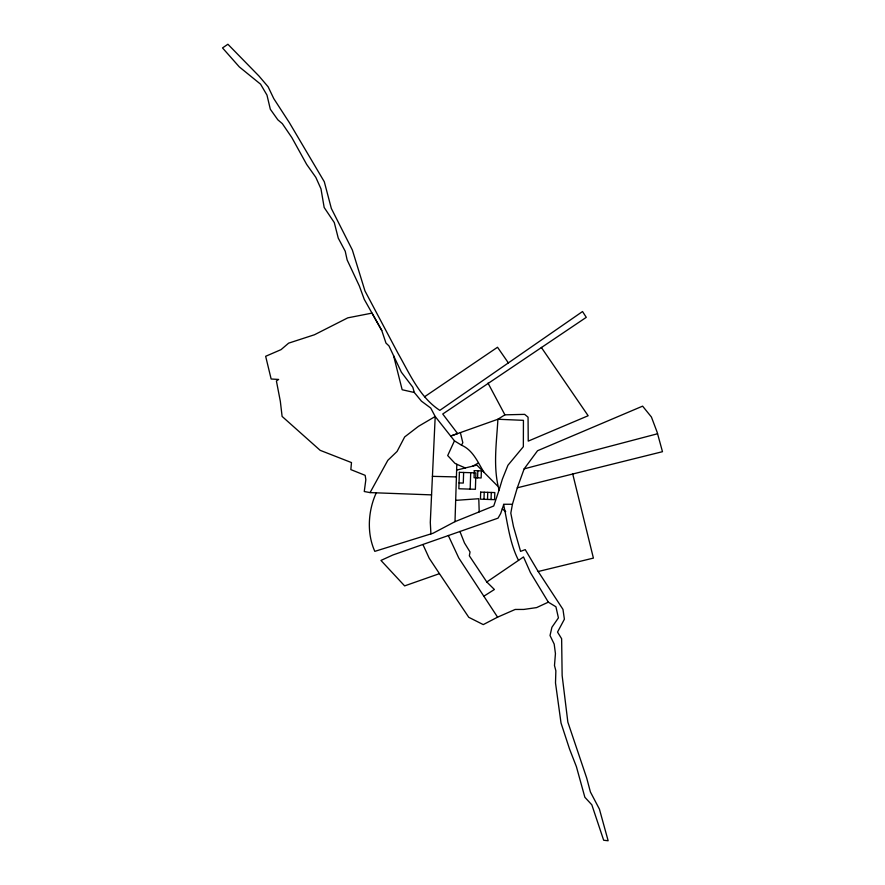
<?xml version="1.0" encoding="UTF-8"?>
<svg xmlns="http://www.w3.org/2000/svg" width="885" height="885" viewBox="0 0 885 885"><rect width="100%" height="100%" fill="white"/><g stroke="black" fill="none" stroke-linecap="round" stroke-linejoin="round"><path stroke-width="1.33" d="M517.294 487.801L662.478 451.693L657.157 432.245L651.415 417.012L642.61 406.149L537.549 450.731L524.163 468.851L517.294 487.801L512.437 504.262L503.521 504.262C507.68 523.013 509.55 542.804 518.522 560.382L486.805 581.987L469.338 555.802L470.035 551.986L464.481 542.97L459.901 531.42M376.269 492.834C368.038 510.745 366.644 533.312 374.82 551.355L433.108 533.224L455.001 521.652L456.815 464.282L454.934 463.32L447.699 455.565L454.447 440.852L435.199 416.503L430.729 408.051L421.437 401.159L414.324 392.498L412.797 387.221L401.37 372.198L388.946 345.869L385.982 343.092L381.767 330.481L371.999 313.113L347.783 317.848L314.418 334.773L288.632 343.148L281.054 349.63L265.655 356.29L271.142 379.012L278.631 379.444L276.408 380.981L280.335 401.314L282.105 416.426L320.182 450.343L351.478 462.578L350.847 469.614L365.162 475.334L365.837 479.714L364.266 491.518L370.074 492.602L431.526 494.881M463.629 472.468L463.286 483.066L459.038 482.933M470.167 489.128L470.698 472.701M477.601 477.845L477.834 470.787M483.984 499.306L484.217 492.237M487.513 499.417L487.746 492.348M491.053 499.527L491.286 492.458M455.001 521.652L493.741 505.988L499.096 490.002C492.823 467.269 496.585 442.832 497.912 419.247L504.904 414.833L524.65 414.368L528.057 417.189L528.234 441.117L588.149 415.74L541.332 347.407M512.437 504.262L510.811 513.145L513.455 526.475L520.568 551.366L525.236 549.629L538.191 571.511L562.971 609.378L564.387 619.212L557.528 632.078L561.632 638.727L562.141 675.543L567.849 722.127L586.7 778.048L590.406 791.975L599.422 809.122L608.139 840.75L603.67 840.252L591.833 804.819L584.863 797.274L576.389 766.631L569.553 749.064L561.024 723.012L555.503 682.954L555.857 670.819L554.486 665.509L555.437 653.628L554.187 644.081L550.027 635.53L551.908 627.299L558.413 617.885L555.924 606.778L548.335 602.165L530.436 572.595L523.489 556.942L518.522 560.382M499.096 490.002L502.381 479.128L507.946 465.244L523.345 446.704L523.433 420.342L497.912 419.247L451.007 435.94L457.622 433.573L442.732 414.014L586.279 317.339L582.529 311.531L439.823 410.363C419.601 397.199 409.666 373.669 398.062 353.414L364.974 290.933L352.352 250.012L331.344 208.462L324.308 181.768L289.318 122.572L273.764 98.589L268.122 86.785L258.984 76.055L227.899 44.25L222.522 47.923L239.304 66.895L260.566 84.175L266.982 95.115L270.312 109.22L277.846 119.829L282.326 123.635L291.829 137.562L306.641 164.378L315.823 177.354L320.978 188.826L324.164 207.477L334.287 222.566L338.247 238.109L345.238 251.251L347.141 259.947L359.354 285.999L364.266 299.362L381.767 330.481M503.665 504.76L500.667 513.543L498.045 518.145L392.807 555.017L380.959 560.437L404.633 585.892L439.447 573.657L468.762 617.299L483.276 624.611L497.58 617.166L515.181 609.455L523.82 609.433L536.598 607.597L548.335 602.165M483.995 472.313C477.834 462.324 473.044 450.144 461.516 445.188L462.822 442.732L460.377 432.599M370.074 492.602L387.829 460.322L397.077 451.45L404.666 436.936L418.472 426.327L435.199 416.503L430.298 522.404L430.918 533.92M424.546 396.779L497.525 347.252L508.355 362.894M484.106 596.059L494.394 589.487L486.805 581.987M472.778 466.118L478.431 462.977M524.163 468.851L657.566 433.761M456.627 470.101L476.86 465.112L497.459 485.898M538.191 571.511L593.404 558.103L572.728 474.006M455.653 500.357L478.785 498.72L479.205 511.873M432.367 476.351L456.406 476.926M414.324 392.498L402.155 389.743L393.582 355.681M456.815 464.282L465.333 467.955M454.447 440.852L461.516 445.188M502.249 508.897L505.722 511.652M439.447 573.657L429.17 558.169L423.041 544.762M497.58 617.166L458.751 557.948L448.297 535.458M488 383.072L504.904 414.833M459.381 472.336L458.85 488.763L475.378 489.294L475.909 472.867L459.381 472.336M474.294 470.665L474.072 477.734L481.141 477.966L481.363 470.897L474.294 470.665M480.677 492.115L480.455 499.184L494.582 499.649L494.815 492.58L480.677 492.115"/></g></svg>
